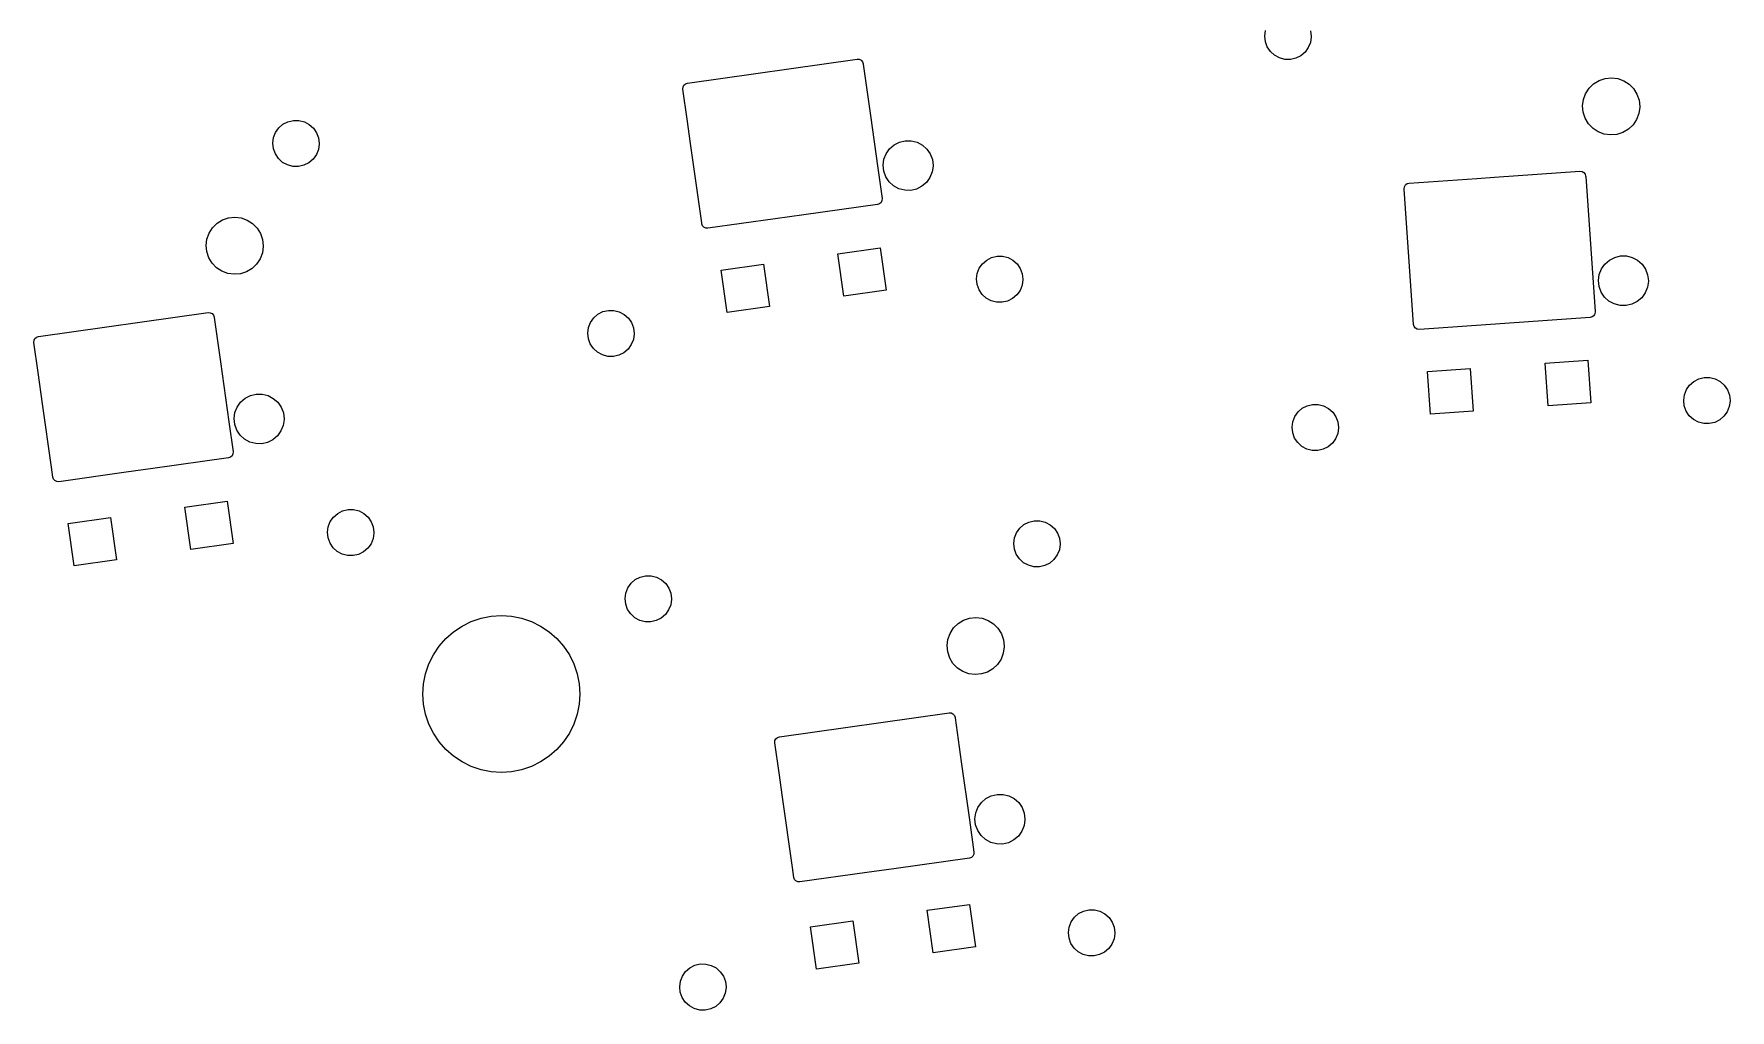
# Model space of a CAD drawing. Header units: inches. Extents: x 8 to 357, y -3 to 972.
# Drawn here: x 111.1 to 158.63, y 855.34 to 882.69 of the extents above; entities that cross this region are included whole.
import ezdxf

# ---------------------------------------------------------------- set-up
doc = ezdxf.new("R2010")
doc.units = ezdxf.units.IN
doc.header["$MEASUREMENT"] = 0
doc.layers.add('BLACK', color=7, linetype='Continuous')

msp = doc.modelspace()

# ---------------------------------------------------------------- linework, layer by layer
at = {"layer": 'BLACK', "linetype": 'Continuous'}
for p, q in [((145.59, 882.631), (145.61, 882.786)), ((146.871, 882.78), (146.89, 882.625)), ((145.607, 882.476), (145.59, 882.631)), ((145.661, 882.33), (145.607, 882.476)), ((145.748, 882.2), (145.661, 882.33)), ((146.81, 882.312), (146.718, 882.185)), ((146.868, 882.456), (146.81, 882.312)), ((146.89, 882.611), (146.868, 882.456)), ((146.89, 882.625), (146.89, 882.611)), ((129.413, 881.318), (134.166, 881.986)), ((134.166, 881.986), (134.225, 881.983)), ((134.225, 881.983), (134.277, 881.957)), ((134.277, 881.957), (134.316, 881.914)), ((134.316, 881.914), (134.336, 881.858)), ((134.336, 881.858), (134.337, 881.846)), ((134.337, 881.846), (134.337, 881.846)), ((134.337, 881.846), (134.539, 880.411)), ((145.863, 882.095), (145.748, 882.2)), ((146.001, 882.02), (145.863, 882.095)), ((146.152, 881.981), (146.001, 882.02)), ((146.308, 881.978), (146.152, 881.981)), ((146.46, 882.013), (146.308, 881.978)), ((146.6, 882.083), (146.46, 882.013)), ((146.718, 882.185), (146.6, 882.083)), ((129.314, 881.26), (129.347, 881.289)), ((129.347, 881.289), (129.358, 881.299)), ((129.358, 881.299), (129.413, 881.318)), ((154.679, 881.17), (154.806, 881.295)), ((154.806, 881.295), (154.958, 881.388)), ((154.958, 881.388), (155.127, 881.445)), ((155.127, 881.445), (155.304, 881.464)), ((155.304, 881.464), (155.481, 881.443)), ((155.481, 881.443), (155.649, 881.383)), ((155.649, 881.383), (155.8, 881.288)), ((155.8, 881.288), (155.926, 881.161)), ((129.285, 881.149), (129.288, 881.207)), ((129.403, 880.307), (129.285, 881.149)), ((129.288, 881.207), (129.314, 881.26)), ((154.499, 880.675), (154.521, 880.852)), ((154.521, 880.852), (154.582, 881.02)), ((154.582, 881.02), (154.679, 881.17)), ((155.926, 881.161), (156.02, 881.01)), ((156.02, 881.01), (156.079, 880.841)), ((156.079, 880.841), (156.099, 880.664)), ((134.539, 880.411), (134.747, 878.929)), ((154.516, 880.498), (154.499, 880.675)), ((154.573, 880.329), (154.516, 880.498)), ((154.665, 880.176), (154.573, 880.329)), ((156.074, 880.465), (156.01, 880.298)), ((156.098, 880.642), (156.074, 880.465)), ((156.099, 880.664), (156.098, 880.642)), ((117.812, 879.787), (117.869, 879.932)), ((117.869, 879.932), (117.959, 880.06)), ((117.959, 880.06), (118.076, 880.163)), ((118.076, 880.163), (118.215, 880.234)), ((118.215, 880.234), (118.367, 880.271)), ((118.367, 880.271), (118.523, 880.27)), ((118.523, 880.27), (118.675, 880.232)), ((118.675, 880.232), (118.813, 880.159)), ((118.813, 880.159), (118.929, 880.055)), ((118.929, 880.055), (119.018, 879.926)), ((119.018, 879.926), (119.073, 879.78)), ((129.5, 879.62), (129.403, 880.307)), ((129.403, 880.307), (129.403, 880.307)), ((154.789, 880.048), (154.665, 880.176)), ((154.938, 879.95), (154.789, 880.048)), ((155.105, 879.888), (154.938, 879.95)), ((155.282, 879.864), (155.105, 879.888)), ((155.46, 879.88), (155.282, 879.864)), ((155.629, 879.936), (155.46, 879.88)), ((155.782, 880.027), (155.629, 879.936)), ((155.912, 880.15), (155.782, 880.027)), ((156.01, 880.298), (155.912, 880.15)), ((117.792, 879.632), (117.812, 879.787)), ((117.809, 879.476), (117.792, 879.632)), ((117.863, 879.33), (117.809, 879.476)), ((119.07, 879.457), (119.011, 879.312)), ((119.092, 879.611), (119.07, 879.457)), ((119.073, 879.78), (119.092, 879.625)), ((119.092, 879.625), (119.092, 879.611)), ((129.813, 877.396), (129.5, 879.62)), ((134.978, 879.337), (135.075, 879.474)), ((135.075, 879.474), (135.201, 879.585)), ((135.201, 879.585), (135.351, 879.662)), ((135.351, 879.662), (135.514, 879.701)), ((135.514, 879.701), (135.683, 879.701)), ((135.683, 879.701), (135.846, 879.66)), ((135.846, 879.66), (135.994, 879.581)), ((135.994, 879.581), (136.12, 879.469)), ((136.12, 879.469), (136.215, 879.33)), ((117.95, 879.2), (117.863, 879.33)), ((118.065, 879.095), (117.95, 879.2)), ((118.202, 879.021), (118.065, 879.095)), ((118.354, 878.981), (118.202, 879.021)), ((118.51, 878.978), (118.354, 878.981)), ((118.662, 879.013), (118.51, 878.978)), ((118.801, 879.084), (118.662, 879.013)), ((118.92, 879.185), (118.801, 879.084)), ((119.011, 879.312), (118.92, 879.185)), ((134.747, 878.929), (134.866, 878.083)), ((134.895, 879.013), (134.917, 879.18)), ((134.913, 878.846), (134.895, 879.013)), ((134.917, 879.18), (134.978, 879.337)), ((136.215, 879.33), (136.275, 879.173)), ((136.295, 878.991), (136.271, 878.825)), ((136.275, 879.173), (136.295, 879.006)), ((136.295, 879.006), (136.295, 878.991)), ((134.971, 878.688), (134.913, 878.846)), ((135.065, 878.549), (134.971, 878.688)), ((135.189, 878.435), (135.065, 878.549)), ((135.337, 878.355), (135.189, 878.435)), ((136.11, 878.532), (135.982, 878.423)), ((136.208, 878.669), (136.11, 878.532)), ((136.271, 878.825), (136.208, 878.669)), ((149.503, 878.412), (149.532, 878.462)), ((149.532, 878.462), (149.543, 878.471)), ((149.543, 878.471), (149.579, 878.498)), ((149.579, 878.498), (149.635, 878.514)), ((149.635, 878.514), (151.53, 878.646)), ((149.635, 878.514), (149.635, 878.514)), ((151.53, 878.646), (152.029, 878.681)), ((151.53, 878.646), (151.53, 878.646)), ((152.029, 878.681), (154.423, 878.848)), ((154.423, 878.848), (154.481, 878.841)), ((154.481, 878.841), (154.532, 878.812)), ((154.532, 878.812), (154.568, 878.766)), ((154.568, 878.766), (154.583, 878.709)), ((154.583, 878.709), (154.583, 878.709)), ((154.583, 878.709), (154.584, 878.697)), ((154.584, 878.697), (154.584, 878.697)), ((154.584, 878.697), (154.848, 874.919)), ((134.837, 877.972), (134.794, 877.933)), ((134.863, 878.025), (134.837, 877.972)), ((134.837, 877.972), (134.837, 877.972)), ((134.866, 878.083), (134.863, 878.025)), ((135.5, 878.313), (135.337, 878.355)), ((135.668, 878.31), (135.5, 878.313)), ((135.832, 878.347), (135.668, 878.31)), ((135.982, 878.423), (135.832, 878.347)), ((149.496, 878.354), (149.503, 878.412)), ((149.497, 878.341), (149.496, 878.354)), ((149.496, 878.354), (149.496, 878.354)), ((149.762, 874.551), (149.497, 878.341)), ((149.497, 878.341), (149.497, 878.341)), ((149.497, 878.341), (149.497, 878.341)), ((116.231, 877.388), (116.383, 877.482)), ((116.383, 877.482), (116.552, 877.539)), ((116.552, 877.539), (116.73, 877.558)), ((116.73, 877.558), (116.907, 877.537)), ((116.907, 877.537), (117.075, 877.477)), ((117.075, 877.477), (117.225, 877.381)), ((131.867, 877.51), (129.985, 877.246)), ((132.671, 877.623), (131.867, 877.51)), ((131.867, 877.51), (131.867, 877.51)), ((134.738, 877.914), (132.671, 877.623)), ((134.794, 877.933), (134.738, 877.914)), ((115.946, 876.946), (116.007, 877.114)), ((116.007, 877.114), (116.104, 877.264)), ((116.104, 877.264), (116.231, 877.388)), ((117.225, 877.381), (117.351, 877.255)), ((117.351, 877.255), (117.445, 877.104)), ((117.445, 877.104), (117.504, 876.935)), ((129.816, 877.373), (129.813, 877.396)), ((129.835, 877.318), (129.816, 877.373)), ((129.874, 877.274), (129.835, 877.318)), ((129.927, 877.249), (129.874, 877.274)), ((129.985, 877.246), (129.927, 877.249)), ((115.924, 876.769), (115.946, 876.946)), ((115.941, 876.592), (115.924, 876.769)), ((115.998, 876.422), (115.941, 876.592)), ((117.499, 876.559), (117.436, 876.392)), ((117.524, 876.736), (117.499, 876.559)), ((117.504, 876.935), (117.524, 876.758)), ((117.524, 876.758), (117.524, 876.736)), ((133.626, 876.532), (134.814, 876.699)), ((133.793, 875.343), (133.626, 876.532)), ((134.814, 876.699), (134.981, 875.51)), ((116.09, 876.27), (115.998, 876.422)), ((116.214, 876.142), (116.09, 876.27)), ((116.363, 876.044), (116.214, 876.142)), ((117.208, 876.121), (117.055, 876.029)), ((117.337, 876.244), (117.208, 876.121)), ((117.436, 876.392), (117.337, 876.244)), ((130.358, 876.072), (131.546, 876.239)), ((130.525, 874.884), (130.358, 876.072)), ((131.546, 876.239), (131.713, 875.051)), ((137.533, 875.982), (137.59, 876.127)), ((137.59, 876.127), (137.68, 876.255)), ((137.68, 876.255), (137.798, 876.358)), ((137.798, 876.358), (137.936, 876.429)), ((137.936, 876.429), (138.088, 876.466)), ((138.088, 876.466), (138.244, 876.465)), ((138.244, 876.465), (138.396, 876.427)), ((138.396, 876.427), (138.534, 876.354)), ((138.534, 876.354), (138.65, 876.25)), ((138.65, 876.25), (138.739, 876.121)), ((138.739, 876.121), (138.794, 875.975)), ((154.963, 875.95), (155.024, 876.107)), ((155.024, 876.107), (155.12, 876.244)), ((155.12, 876.244), (155.247, 876.355)), ((155.247, 876.355), (155.397, 876.432)), ((155.397, 876.432), (155.56, 876.471)), ((155.56, 876.471), (155.728, 876.471)), ((155.728, 876.471), (155.891, 876.43)), ((155.891, 876.43), (156.04, 876.351)), ((156.04, 876.351), (156.166, 876.239)), ((156.166, 876.239), (156.261, 876.1)), ((156.261, 876.1), (156.32, 875.943)), ((116.53, 875.982), (116.363, 876.044)), ((116.707, 875.958), (116.53, 875.982)), ((116.885, 875.974), (116.707, 875.958)), ((117.055, 876.029), (116.885, 875.974)), ((137.513, 875.827), (137.533, 875.982)), ((137.53, 875.672), (137.513, 875.827)), ((137.584, 875.525), (137.53, 875.672)), ((138.791, 875.652), (138.732, 875.507)), ((138.813, 875.807), (138.791, 875.652)), ((138.794, 875.975), (138.813, 875.82)), ((138.813, 875.82), (138.813, 875.807)), ((154.941, 875.783), (154.963, 875.95)), ((154.959, 875.616), (154.941, 875.783)), ((155.017, 875.458), (154.959, 875.616)), ((156.317, 875.595), (156.254, 875.439)), ((156.34, 875.761), (156.317, 875.595)), ((156.32, 875.943), (156.341, 875.776)), ((156.341, 875.776), (156.34, 875.761)), ((134.981, 875.51), (133.793, 875.343)), ((137.671, 875.395), (137.584, 875.525)), ((137.786, 875.29), (137.671, 875.395)), ((137.924, 875.216), (137.786, 875.29)), ((138.075, 875.176), (137.924, 875.216)), ((138.231, 875.174), (138.075, 875.176)), ((138.383, 875.209), (138.231, 875.174)), ((138.523, 875.279), (138.383, 875.209)), ((138.641, 875.38), (138.523, 875.279)), ((138.732, 875.507), (138.641, 875.38)), ((155.111, 875.319), (155.017, 875.458)), ((155.235, 875.205), (155.111, 875.319)), ((155.383, 875.125), (155.235, 875.205)), ((155.546, 875.083), (155.383, 875.125)), ((155.878, 875.117), (155.714, 875.08)), ((156.028, 875.193), (155.878, 875.117)), ((156.156, 875.302), (156.028, 875.193)), ((156.254, 875.439), (156.156, 875.302)), ((111.224, 874.218), (115.977, 874.886)), ((115.977, 874.886), (116.036, 874.882)), ((116.036, 874.882), (116.088, 874.857)), ((116.088, 874.857), (116.127, 874.813)), ((116.127, 874.813), (116.147, 874.758)), ((116.147, 874.758), (116.148, 874.746)), ((116.148, 874.746), (116.148, 874.746)), ((116.148, 874.746), (116.324, 873.5)), ((126.696, 874.609), (126.785, 874.736)), ((126.785, 874.736), (126.903, 874.839)), ((126.903, 874.839), (127.042, 874.911)), ((127.042, 874.911), (127.194, 874.947)), ((127.194, 874.947), (127.35, 874.946)), ((127.35, 874.946), (127.501, 874.908)), ((127.501, 874.908), (127.639, 874.835)), ((127.639, 874.835), (127.756, 874.731)), ((127.756, 874.731), (127.845, 874.603)), ((131.713, 875.051), (130.525, 874.884)), ((154.71, 874.746), (149.922, 874.411)), ((154.767, 874.762), (154.71, 874.746)), ((154.71, 874.746), (154.71, 874.746)), ((154.813, 874.797), (154.767, 874.762)), ((154.815, 874.801), (154.813, 874.797)), ((154.831, 874.829), (154.815, 874.801)), ((154.842, 874.848), (154.831, 874.829)), ((154.849, 874.906), (154.842, 874.848)), ((154.848, 874.919), (154.848, 874.919)), ((154.848, 874.919), (154.848, 874.919)), ((154.848, 874.919), (154.849, 874.906)), ((155.714, 875.08), (155.546, 875.083)), ((111.1, 874.107), (111.125, 874.159)), ((111.125, 874.159), (111.158, 874.189)), ((111.158, 874.189), (111.169, 874.198)), ((111.169, 874.198), (111.224, 874.218)), ((126.619, 874.308), (126.639, 874.463)), ((126.636, 874.153), (126.619, 874.308)), ((126.689, 874.006), (126.636, 874.153)), ((126.639, 874.463), (126.696, 874.609)), ((127.845, 874.603), (127.9, 874.457)), ((127.918, 874.288), (127.896, 874.133)), ((127.9, 874.457), (127.918, 874.301)), ((127.918, 874.301), (127.918, 874.288)), ((149.777, 874.494), (149.762, 874.551)), ((149.813, 874.448), (149.777, 874.494)), ((149.864, 874.419), (149.813, 874.448)), ((149.922, 874.411), (149.864, 874.419)), ((111.096, 874.048), (111.1, 874.107)), ((111.215, 873.206), (111.096, 874.048)), ((126.776, 873.877), (126.689, 874.006)), ((126.892, 873.772), (126.776, 873.877)), ((127.029, 873.697), (126.892, 873.772)), ((127.18, 873.658), (127.029, 873.697)), ((127.489, 873.69), (127.336, 873.655)), ((127.628, 873.76), (127.489, 873.69)), ((127.747, 873.862), (127.628, 873.76)), ((127.838, 873.988), (127.747, 873.862)), ((127.896, 874.133), (127.838, 873.988)), ((111.339, 872.324), (111.215, 873.206)), ((111.215, 873.206), (111.215, 873.206)), ((116.324, 873.5), (116.559, 871.825)), ((127.336, 873.655), (127.18, 873.658)), ((150.154, 873.237), (151.351, 873.321)), ((150.238, 872.04), (150.154, 873.237)), ((151.351, 873.321), (151.435, 872.124)), ((153.446, 873.467), (154.643, 873.551)), ((153.53, 872.27), (153.446, 873.467)), ((154.643, 873.551), (154.727, 872.354)), ((157.351, 872.58), (157.408, 872.726)), ((157.408, 872.726), (157.497, 872.854)), ((157.497, 872.854), (157.615, 872.956)), ((157.615, 872.956), (157.754, 873.028)), ((157.754, 873.028), (157.906, 873.064)), ((157.906, 873.064), (158.062, 873.064)), ((158.062, 873.064), (158.213, 873.026)), ((158.213, 873.026), (158.351, 872.953)), ((158.351, 872.953), (158.468, 872.849)), ((158.468, 872.849), (158.556, 872.72)), ((111.588, 870.549), (111.339, 872.324)), ((116.789, 872.236), (116.886, 872.374)), ((116.886, 872.374), (117.013, 872.485)), ((117.013, 872.485), (117.162, 872.562)), ((117.162, 872.562), (117.326, 872.601)), ((117.326, 872.601), (117.494, 872.6)), ((117.494, 872.6), (117.657, 872.559)), ((117.657, 872.559), (117.805, 872.48)), ((117.805, 872.48), (117.931, 872.369)), ((117.931, 872.369), (118.026, 872.23)), ((146.641, 872.201), (146.78, 872.273)), ((146.78, 872.273), (146.932, 872.309)), ((146.932, 872.309), (147.088, 872.309)), ((147.088, 872.309), (147.239, 872.271)), ((147.239, 872.271), (147.377, 872.198)), ((154.727, 872.354), (153.53, 872.27)), ((157.33, 872.426), (157.351, 872.58)), ((157.348, 872.27), (157.33, 872.426)), ((157.401, 872.124), (157.348, 872.27)), ((158.608, 872.251), (158.55, 872.106)), ((158.556, 872.72), (158.612, 872.574)), ((158.63, 872.405), (158.608, 872.251)), ((158.612, 872.574), (158.63, 872.419)), ((158.63, 872.419), (158.63, 872.405)), ((116.559, 871.825), (116.677, 870.983)), ((116.706, 871.913), (116.728, 872.08)), ((116.724, 871.746), (116.706, 871.913)), ((116.728, 872.08), (116.789, 872.236)), ((118.026, 872.23), (118.086, 872.073)), ((118.106, 871.891), (118.082, 871.724)), ((118.086, 872.073), (118.106, 871.906)), ((118.106, 871.906), (118.106, 871.891)), ((146.356, 871.67), (146.377, 871.825)), ((146.377, 871.825), (146.434, 871.971)), ((146.434, 871.971), (146.523, 872.099)), ((146.523, 872.099), (146.641, 872.201)), ((147.377, 872.198), (147.494, 872.094)), ((147.494, 872.094), (147.582, 871.965)), ((147.582, 871.965), (147.638, 871.819)), ((147.638, 871.819), (147.656, 871.664)), ((151.435, 872.124), (150.238, 872.04)), ((157.488, 871.994), (157.401, 872.124)), ((157.604, 871.889), (157.488, 871.994)), ((157.741, 871.814), (157.604, 871.889)), ((157.892, 871.775), (157.741, 871.814)), ((158.048, 871.772), (157.892, 871.775)), ((158.201, 871.807), (158.048, 871.772)), ((158.34, 871.877), (158.201, 871.807)), ((158.459, 871.979), (158.34, 871.877)), ((158.55, 872.106), (158.459, 871.979)), ((116.782, 871.588), (116.724, 871.746)), ((116.876, 871.448), (116.782, 871.588)), ((117, 871.335), (116.876, 871.448)), ((117.148, 871.255), (117, 871.335)), ((117.793, 871.322), (117.643, 871.247)), ((117.921, 871.432), (117.793, 871.322)), ((118.019, 871.568), (117.921, 871.432)), ((118.082, 871.724), (118.019, 871.568)), ((146.374, 871.515), (146.356, 871.67)), ((146.427, 871.369), (146.374, 871.515)), ((146.514, 871.239), (146.427, 871.369)), ((147.576, 871.35), (147.485, 871.224)), ((147.634, 871.495), (147.576, 871.35)), ((147.656, 871.65), (147.634, 871.495)), ((147.656, 871.664), (147.656, 871.65)), ((116.605, 870.832), (116.55, 870.813)), ((116.649, 870.871), (116.605, 870.832)), ((116.674, 870.924), (116.649, 870.871)), ((116.649, 870.871), (116.649, 870.871)), ((116.677, 870.983), (116.674, 870.924)), ((117.311, 871.212), (117.148, 871.255)), ((117.479, 871.209), (117.311, 871.212)), ((117.643, 871.247), (117.479, 871.209)), ((146.63, 871.134), (146.514, 871.239)), ((146.767, 871.059), (146.63, 871.134)), ((146.918, 871.02), (146.767, 871.059)), ((147.074, 871.017), (146.918, 871.02)), ((147.227, 871.052), (147.074, 871.017)), ((147.366, 871.122), (147.227, 871.052)), ((147.485, 871.224), (147.366, 871.122)), ((111.627, 870.273), (111.588, 870.549)), ((113.678, 870.41), (111.796, 870.145)), ((114.433, 870.516), (113.678, 870.41)), ((113.678, 870.41), (113.678, 870.41)), ((116.55, 870.813), (114.433, 870.516)), ((111.646, 870.218), (111.627, 870.273)), ((111.685, 870.174), (111.646, 870.218)), ((111.738, 870.148), (111.685, 870.174)), ((111.796, 870.145), (111.738, 870.148)), ((115.326, 869.431), (116.514, 869.598)), ((115.493, 868.243), (115.326, 869.431)), ((116.514, 869.598), (116.681, 868.41)), ((112.058, 868.972), (113.246, 869.139)), ((112.225, 867.784), (112.058, 868.972)), ((113.246, 869.139), (113.413, 867.951)), ((119.345, 868.881), (119.401, 869.027)), ((119.401, 869.027), (119.491, 869.155)), ((119.491, 869.155), (119.609, 869.257)), ((119.609, 869.257), (119.748, 869.329)), ((119.748, 869.329), (119.9, 869.365)), ((119.9, 869.365), (120.056, 869.364)), ((120.056, 869.364), (120.207, 869.326)), ((120.207, 869.326), (120.345, 869.253)), ((120.345, 869.253), (120.462, 869.149)), ((120.462, 869.149), (120.55, 869.021)), ((120.55, 869.021), (120.606, 868.875)), ((138.722, 868.84), (138.84, 868.943)), ((138.84, 868.943), (138.978, 869.014)), ((138.978, 869.014), (139.13, 869.051)), ((139.13, 869.051), (139.286, 869.05)), ((139.286, 869.05), (139.438, 869.012)), ((139.438, 869.012), (139.576, 868.939)), ((139.576, 868.939), (139.693, 868.835)), ((119.324, 868.726), (119.345, 868.881)), ((119.342, 868.571), (119.324, 868.726)), ((119.395, 868.425), (119.342, 868.571)), ((120.602, 868.551), (120.544, 868.406)), ((120.624, 868.706), (120.602, 868.551)), ((120.606, 868.875), (120.624, 868.72)), ((120.624, 868.72), (120.624, 868.706)), ((138.555, 868.412), (138.575, 868.567)), ((138.575, 868.567), (138.632, 868.712)), ((138.632, 868.712), (138.722, 868.84)), ((139.693, 868.835), (139.781, 868.706)), ((139.781, 868.706), (139.836, 868.56)), ((139.836, 868.56), (139.855, 868.405)), ((116.681, 868.41), (115.493, 868.243)), ((119.482, 868.295), (119.395, 868.425)), ((119.598, 868.19), (119.482, 868.295)), ((119.735, 868.115), (119.598, 868.19)), ((119.886, 868.076), (119.735, 868.115)), ((120.042, 868.073), (119.886, 868.076)), ((120.195, 868.108), (120.042, 868.073)), ((120.334, 868.178), (120.195, 868.108)), ((120.453, 868.28), (120.334, 868.178)), ((120.544, 868.406), (120.453, 868.28)), ((138.572, 868.257), (138.555, 868.412)), ((138.626, 868.11), (138.572, 868.257)), ((138.713, 867.981), (138.626, 868.11)), ((138.828, 867.875), (138.713, 867.981)), ((139.775, 868.092), (139.683, 867.965)), ((139.833, 868.237), (139.775, 868.092)), ((139.855, 868.392), (139.833, 868.237)), ((139.855, 868.405), (139.855, 868.392)), ((113.413, 867.951), (112.225, 867.784)), ((128.087, 867.471), (128.239, 867.508)), ((128.239, 867.508), (128.395, 867.507)), ((128.395, 867.507), (128.547, 867.469)), ((138.966, 867.801), (138.828, 867.875)), ((139.117, 867.761), (138.966, 867.801)), ((139.273, 867.759), (139.117, 867.761)), ((139.425, 867.794), (139.273, 867.759)), ((139.565, 867.864), (139.425, 867.794)), ((139.683, 867.965), (139.565, 867.864)), ((127.664, 866.869), (127.684, 867.024)), ((127.684, 867.024), (127.741, 867.169)), ((127.741, 867.169), (127.831, 867.297)), ((127.831, 867.297), (127.949, 867.4)), ((127.949, 867.4), (128.087, 867.471)), ((128.547, 867.469), (128.685, 867.396)), ((128.685, 867.396), (128.802, 867.292)), ((128.802, 867.292), (128.89, 867.163)), ((128.89, 867.163), (128.945, 867.017)), ((127.681, 866.714), (127.664, 866.869)), ((127.735, 866.567), (127.681, 866.714)), ((127.822, 866.437), (127.735, 866.567)), ((128.884, 866.549), (128.792, 866.422)), ((128.942, 866.694), (128.884, 866.549)), ((128.964, 866.849), (128.942, 866.694)), ((128.945, 867.017), (128.964, 866.862)), ((128.964, 866.862), (128.964, 866.849)), ((122.857, 865.939), (123.096, 866.099)), ((123.096, 866.099), (123.354, 866.227)), ((123.354, 866.227), (123.626, 866.319)), ((123.626, 866.319), (123.909, 866.375)), ((123.909, 866.375), (124.196, 866.394)), ((124.196, 866.394), (124.483, 866.375)), ((124.483, 866.375), (124.765, 866.319)), ((124.765, 866.319), (125.038, 866.227)), ((125.038, 866.227), (125.296, 866.099)), ((125.296, 866.099), (125.535, 865.939)), ((127.937, 866.332), (127.822, 866.437)), ((128.075, 866.258), (127.937, 866.332)), ((128.226, 866.218), (128.075, 866.258)), ((128.382, 866.216), (128.226, 866.218)), ((128.534, 866.251), (128.382, 866.216)), ((128.674, 866.321), (128.534, 866.251)), ((128.792, 866.422), (128.674, 866.321)), ((136.867, 866.044), (136.995, 866.169)), ((136.995, 866.169), (137.147, 866.262)), ((137.147, 866.262), (137.315, 866.32)), ((137.315, 866.32), (137.493, 866.338)), ((137.493, 866.338), (137.67, 866.317)), ((137.67, 866.317), (137.838, 866.257)), ((137.838, 866.257), (137.989, 866.162)), ((137.989, 866.162), (138.114, 866.035)), ((122.45, 865.533), (122.64, 865.75)), ((122.64, 865.75), (122.857, 865.939)), ((125.535, 865.939), (125.751, 865.75)), ((125.751, 865.75), (125.941, 865.533)), ((136.687, 865.549), (136.71, 865.726)), ((136.71, 865.726), (136.771, 865.894)), ((136.771, 865.894), (136.867, 866.044)), ((138.114, 866.035), (138.209, 865.884)), ((138.209, 865.884), (138.267, 865.716)), ((138.267, 865.716), (138.287, 865.538)), ((122.163, 865.036), (122.291, 865.294)), ((122.291, 865.294), (122.45, 865.533)), ((125.941, 865.533), (126.101, 865.294)), ((126.101, 865.294), (126.228, 865.036)), ((136.705, 865.372), (136.687, 865.549)), ((136.761, 865.203), (136.705, 865.372)), ((136.853, 865.05), (136.761, 865.203)), ((138.199, 865.173), (138.1, 865.024)), ((138.262, 865.339), (138.199, 865.173)), ((138.287, 865.516), (138.262, 865.339)), ((138.287, 865.538), (138.287, 865.516)), ((122.015, 864.481), (122.071, 864.763)), ((122.071, 864.763), (122.163, 865.036)), ((126.228, 865.036), (126.321, 864.763)), ((126.321, 864.763), (126.377, 864.481)), ((136.977, 864.922), (136.853, 865.05)), ((137.127, 864.824), (136.977, 864.922)), ((137.294, 864.762), (137.127, 864.824)), ((137.471, 864.738), (137.294, 864.762)), ((137.648, 864.755), (137.471, 864.738)), ((137.818, 864.81), (137.648, 864.755)), ((137.971, 864.901), (137.818, 864.81)), ((138.1, 865.024), (137.971, 864.901)), ((121.996, 864.194), (122.015, 864.481)), ((122.015, 863.907), (121.996, 864.194)), ((126.377, 864.481), (126.396, 864.194)), ((126.396, 864.194), (126.377, 863.907)), ((122.071, 863.625), (122.015, 863.907)), ((126.377, 863.907), (126.321, 863.625)), ((122.163, 863.352), (122.071, 863.625)), ((122.291, 863.094), (122.163, 863.352)), ((126.228, 863.352), (126.101, 863.094)), ((126.321, 863.625), (126.228, 863.352)), ((131.988, 862.998), (136.741, 863.666)), ((136.741, 863.666), (136.799, 863.663)), ((136.799, 863.663), (136.852, 863.637)), ((136.852, 863.637), (136.891, 863.594)), ((136.891, 863.594), (136.91, 863.538)), ((136.91, 863.538), (136.912, 863.526)), ((136.912, 863.526), (136.912, 863.526)), ((136.912, 863.526), (137.086, 862.289)), ((122.45, 862.855), (122.291, 863.094)), ((122.64, 862.638), (122.45, 862.855)), ((125.941, 862.855), (125.751, 862.638)), ((126.101, 863.094), (125.941, 862.855)), ((131.86, 862.829), (131.863, 862.887)), ((131.978, 861.987), (131.86, 862.829)), ((131.863, 862.887), (131.889, 862.94)), ((131.889, 862.94), (131.922, 862.969)), ((131.922, 862.969), (131.932, 862.979)), ((131.932, 862.979), (131.988, 862.998)), ((122.857, 862.449), (122.64, 862.638)), ((123.096, 862.289), (122.857, 862.449)), ((123.354, 862.162), (123.096, 862.289)), ((125.296, 862.289), (125.038, 862.162)), ((125.535, 862.449), (125.296, 862.289)), ((125.751, 862.638), (125.535, 862.449)), ((137.086, 862.289), (137.313, 860.671)), ((123.626, 862.069), (123.354, 862.162)), ((123.909, 862.013), (123.626, 862.069)), ((124.196, 861.994), (123.909, 862.013)), ((124.483, 862.013), (124.196, 861.994)), ((124.765, 862.069), (124.483, 862.013)), ((125.038, 862.162), (124.765, 862.069)), ((132.075, 861.3), (131.978, 861.987)), ((131.978, 861.987), (131.978, 861.987)), ((137.776, 861.265), (137.925, 861.342)), ((137.925, 861.342), (138.089, 861.381)), ((138.089, 861.381), (138.257, 861.38)), ((138.257, 861.38), (138.42, 861.339)), ((138.42, 861.339), (138.569, 861.261)), ((132.352, 859.329), (132.075, 861.3)), ((137.469, 860.693), (137.491, 860.86)), ((137.491, 860.86), (137.552, 861.017)), ((137.552, 861.017), (137.649, 861.154)), ((137.649, 861.154), (137.776, 861.265)), ((138.569, 861.261), (138.694, 861.149)), ((138.694, 861.149), (138.79, 861.01)), ((138.79, 861.01), (138.849, 860.853)), ((138.849, 860.853), (138.869, 860.686)), ((137.313, 860.671), (137.441, 859.763)), ((137.488, 860.526), (137.469, 860.693)), ((137.546, 860.368), (137.488, 860.526)), ((137.639, 860.229), (137.546, 860.368)), ((138.845, 860.505), (138.783, 860.349)), ((138.869, 860.671), (138.845, 860.505)), ((138.869, 860.686), (138.869, 860.671)), ((137.764, 860.115), (137.639, 860.229)), ((137.912, 860.035), (137.764, 860.115)), ((138.074, 859.992), (137.912, 860.035)), ((138.242, 859.99), (138.074, 859.992)), ((138.406, 860.027), (138.242, 859.99)), ((138.557, 860.103), (138.406, 860.027)), ((138.684, 860.212), (138.557, 860.103)), ((138.783, 860.349), (138.684, 860.212)), ((137.313, 859.594), (135.196, 859.296)), ((137.368, 859.613), (137.313, 859.594)), ((137.412, 859.652), (137.368, 859.613)), ((137.437, 859.705), (137.412, 859.652)), ((137.412, 859.652), (137.412, 859.652)), ((137.441, 859.763), (137.437, 859.705)), ((132.39, 859.053), (132.352, 859.329)), ((132.41, 858.998), (132.39, 859.053)), ((132.449, 858.954), (132.41, 858.998)), ((132.501, 858.929), (132.449, 858.954)), ((134.441, 859.19), (132.56, 858.926)), ((135.196, 859.296), (134.441, 859.19)), ((134.441, 859.19), (134.441, 859.19)), ((132.56, 858.926), (132.501, 858.929)), ((136.126, 858.131), (137.314, 858.298)), ((136.293, 856.943), (136.126, 858.131)), ((137.314, 858.298), (137.481, 857.11)), ((140.255, 857.935), (140.372, 858.038)), ((140.372, 858.038), (140.511, 858.109)), ((140.511, 858.109), (140.663, 858.146)), ((140.663, 858.146), (140.819, 858.145)), ((140.819, 858.145), (140.971, 858.107)), ((140.971, 858.107), (141.109, 858.034)), ((141.109, 858.034), (141.225, 857.93)), ((132.858, 857.672), (134.046, 857.839)), ((133.025, 856.484), (132.858, 857.672)), ((134.046, 857.839), (134.213, 856.651)), ((140.088, 857.507), (140.108, 857.662)), ((140.108, 857.662), (140.165, 857.807)), ((140.165, 857.807), (140.255, 857.935)), ((141.225, 857.93), (141.314, 857.801)), ((141.314, 857.801), (141.369, 857.655)), ((141.369, 857.655), (141.388, 857.5)), ((137.481, 857.11), (136.293, 856.943)), ((140.105, 857.352), (140.088, 857.507)), ((140.158, 857.205), (140.105, 857.352)), ((140.246, 857.075), (140.158, 857.205)), ((140.361, 856.97), (140.246, 857.075)), ((141.216, 857.06), (141.097, 856.959)), ((141.307, 857.187), (141.216, 857.06)), ((141.365, 857.332), (141.307, 857.187)), ((141.387, 857.486), (141.365, 857.332)), ((141.388, 857.5), (141.387, 857.486)), ((129.478, 856.519), (129.617, 856.591)), ((129.617, 856.591), (129.768, 856.627)), ((129.768, 856.627), (129.925, 856.626)), ((129.925, 856.626), (130.076, 856.588)), ((130.076, 856.588), (130.214, 856.515)), ((134.213, 856.651), (133.025, 856.484)), ((140.498, 856.896), (140.361, 856.97)), ((140.649, 856.856), (140.498, 856.896)), ((140.806, 856.854), (140.649, 856.856)), ((140.958, 856.889), (140.806, 856.854)), ((141.097, 856.959), (140.958, 856.889)), ((129.193, 855.988), (129.214, 856.143)), ((129.214, 856.143), (129.27, 856.289)), ((129.27, 856.289), (129.36, 856.416)), ((129.36, 856.416), (129.478, 856.519)), ((130.214, 856.515), (130.331, 856.411)), ((130.331, 856.411), (130.419, 856.283)), ((130.419, 856.283), (130.474, 856.136)), ((130.474, 856.136), (130.493, 855.981)), ((129.21, 855.833), (129.193, 855.988)), ((129.264, 855.686), (129.21, 855.833)), ((129.351, 855.557), (129.264, 855.686)), ((130.413, 855.668), (130.322, 855.541)), ((130.471, 855.813), (130.413, 855.668)), ((130.493, 855.968), (130.471, 855.813)), ((130.493, 855.981), (130.493, 855.968)), ((129.467, 855.452), (129.351, 855.557)), ((129.604, 855.377), (129.467, 855.452)), ((129.755, 855.337), (129.604, 855.377)), ((129.911, 855.335), (129.755, 855.337)), ((130.063, 855.37), (129.911, 855.335)), ((130.203, 855.44), (130.063, 855.37)), ((130.322, 855.541), (130.203, 855.44))]:
    msp.add_line(p, q, dxfattribs=at)

doc.saveas('drawing.dxf')
